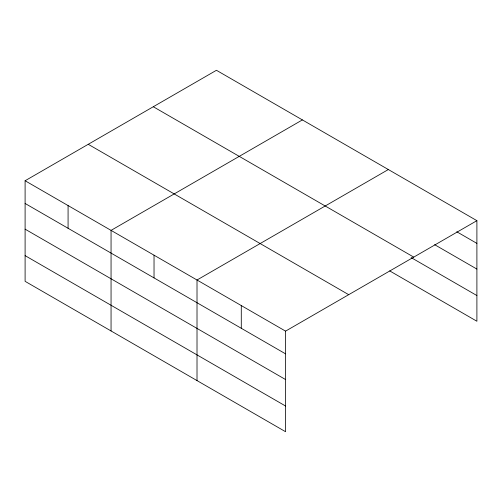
<?xml version="1.0" encoding="UTF-8"?>
<svg xmlns="http://www.w3.org/2000/svg" width="502" height="502" viewBox="0 0 502 502"><rect width="100%" height="100%" fill="white"/><g stroke="black" fill="none" stroke-linecap="round" stroke-linejoin="round"><path stroke-width="0.75" d="M285.563 379.543L285.563 331.132L25.1 180.751L25.1 281.333L285.563 431.714L285.563 379.543L25.1 229.163M25.1 180.751L216.437 70.286L476.9 220.667L476.9 321.249L389.684 270.892M302.386 119.909L111.055 230.38L111.055 330.962M388.341 169.538L197.01 280.003L197.01 380.585M285.563 331.132L476.9 220.667M456.776 231.761L476.9 243.382M434.632 244.675L476.9 269.078M153.292 106.744L413.761 257.118M411.151 257.589L476.9 295.552M88.239 144.3L348.708 294.68M25.1 203.467L285.563 353.847M25.1 255.637L285.563 406.018M241.286 305.567L241.286 328.283M154.032 255.192L154.032 277.907M68.077 205.563L68.077 228.278"/></g></svg>
